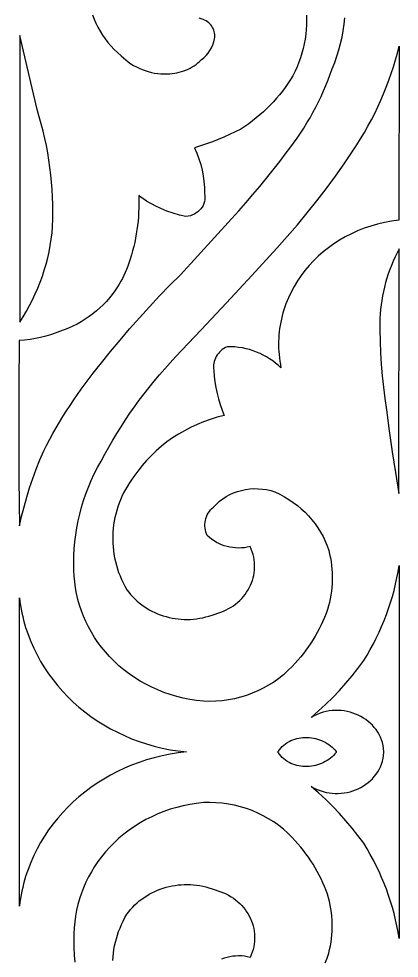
# Model space of a CAD drawing. Extents: x -75 to 228, y -166 to 132.
# Drawn here: x -75 to -40.8, y -18.5 to 65.8 of the extents above; entities that cross this region are included whole.
import ezdxf

# ---------------------------------------------------------------- set-up
doc = ezdxf.new("R2010")
doc.units = 0
doc.header["$MEASUREMENT"] = 0
doc.layers.add('LAYER_2', color=18, linetype='CONTINUOUS')

msp = doc.modelspace()

# ---------------------------------------------------------------- linework, layer by layer
at = {"layer": 'LAYER_2'}
for points in [[(-49.175, 66.125), (-49.161, 65.693), (-49.166, 65.262), (-49.189, 64.832), (-49.229, 64.403), (-49.288, 63.977), (-49.365, 63.552), (-49.459, 63.131), (-49.571, 62.713), (-49.7, 62.298), (-49.848, 61.888), (-50.012, 61.483), (-50.194, 61.083), (-50.393, 60.689), (-50.611, 60.334), (-50.839, 59.985), (-51.078, 59.643), (-51.328, 59.307), (-51.587, 58.979), (-51.857, 58.658), (-52.137, 58.345), (-52.426, 58.039), (-52.725, 57.741), (-53.034, 57.451), (-53.351, 57.17), (-53.678, 56.897), (-54.013, 56.632), (-54.357, 56.377), (-54.709, 56.13), (-55.069, 55.893), (-55.565, 55.639), (-56.068, 55.398), (-56.577, 55.17), (-57.093, 54.955), (-57.616, 54.753), (-58.144, 54.565), (-58.679, 54.39), (-59.218, 54.229), (-59.006, 53.739), (-58.822, 53.24), (-58.666, 52.734), (-58.539, 52.222), (-58.442, 51.704), (-58.374, 51.182), (-58.335, 50.656), (-58.326, 50.129), (-58.294, 49.94), (-58.285, 49.753), (-58.297, 49.57), (-58.33, 49.391), (-58.384, 49.218), (-58.455, 49.053), (-58.545, 48.895), (-58.652, 48.747), (-58.774, 48.61), (-58.911, 48.485), (-59.062, 48.373), (-59.226, 48.276), (-59.402, 48.194), (-59.589, 48.13), (-59.785, 48.083), (-59.991, 48.056), (-60.571, 48.184), (-61.14, 48.344), (-61.697, 48.536), (-62.239, 48.759), (-62.765, 49.012), (-63.022, 49.149), (-63.274, 49.294), (-63.521, 49.446), (-63.763, 49.606), (-64.001, 49.772), (-64.233, 49.945), (-64.22, 49.559), (-64.217, 49.174), (-64.223, 48.789), (-64.237, 48.404), (-64.261, 48.02), (-64.294, 47.636), (-64.335, 47.254), (-64.386, 46.872), (-64.446, 46.492), (-64.515, 46.112), (-64.592, 45.734), (-64.679, 45.358), (-64.774, 44.983), (-64.878, 44.61), (-64.991, 44.239), (-65.113, 43.87), (-65.211, 43.589), (-65.318, 43.312), (-65.434, 43.038), (-65.559, 42.769), (-65.693, 42.504), (-65.835, 42.243), (-65.986, 41.987), (-66.146, 41.736), (-66.369, 41.396), (-66.608, 41.067), (-66.862, 40.747), (-67.131, 40.439), (-67.414, 40.142), (-67.71, 39.856), (-68.02, 39.583), (-68.343, 39.322), (-68.678, 39.073), (-69.025, 38.839), (-69.383, 38.618), (-69.753, 38.411), (-70.133, 38.218), (-70.524, 38.041), (-70.924, 37.879), (-71.334, 37.733), (-71.727, 37.577), (-72.143, 37.435), (-72.58, 37.307), (-73.035, 37.195), (-73.504, 37.099), (-73.984, 37.021), (-74.474, 36.961), (-74.968, 36.92), (-74.995, 32.762), (-74.999, 28.604), (-74.979, 24.446), (-74.936, 20.289), (-74.741, 21.153), (-74.523, 22.011), (-74.284, 22.865), (-74.022, 23.713), (-73.738, 24.555), (-73.432, 25.39), (-73.105, 26.219), (-72.756, 27.041), (-72.487, 27.562), (-72.211, 28.079), (-71.927, 28.593), (-71.636, 29.104), (-71.337, 29.61), (-71.031, 30.113), (-70.718, 30.612), (-70.397, 31.107), (-70.07, 31.598), (-69.735, 32.085), (-69.393, 32.568), (-69.044, 33.046), (-68.688, 33.521), (-68.325, 33.991), (-67.956, 34.456), (-67.579, 34.917), (-66.751, 35.951), (-65.906, 36.972), (-65.044, 37.981), (-64.164, 38.978), (-63.268, 39.961), (-62.354, 40.931), (-61.425, 41.888), (-60.478, 42.832), (-55.888, 47.842), (-55.246, 48.561), (-54.612, 49.286), (-53.987, 50.017), (-53.37, 50.754), (-52.762, 51.497), (-52.161, 52.246), (-51.57, 53), (-50.986, 53.76), (-50.651, 54.194), (-50.326, 54.633), (-50.01, 55.078), (-49.705, 55.528), (-49.409, 55.984), (-49.124, 56.446), (-48.849, 56.912), (-48.584, 57.383), (-48.33, 57.859), (-48.086, 58.34), (-47.853, 58.826), (-47.63, 59.316), (-47.418, 59.81), (-47.217, 60.308), (-47.027, 60.81), (-46.848, 61.316), (-46.63, 61.871), (-46.434, 62.431), (-46.26, 62.997), (-46.107, 63.567), (-45.976, 64.14), (-45.868, 64.717), (-45.781, 65.297), (-45.716, 65.879)], [(-68.384, 66.149), (-68.242, 65.77), (-68.081, 65.399), (-67.9, 65.035), (-67.701, 64.68), (-67.483, 64.333), (-67.247, 63.996), (-66.994, 63.67), (-66.723, 63.355), (-66.435, 63.051), (-66.131, 62.759), (-65.81, 62.48), (-65.606, 62.282), (-65.392, 62.097), (-65.168, 61.923), (-64.934, 61.761), (-64.693, 61.611), (-64.443, 61.474), (-64.186, 61.35), (-63.923, 61.239), (-63.653, 61.14), (-63.378, 61.056), (-63.097, 60.985), (-62.813, 60.928), (-62.525, 60.885), (-62.233, 60.857), (-61.939, 60.843), (-61.643, 60.845), (-61.428, 60.855), (-61.214, 60.876), (-61.002, 60.906), (-60.793, 60.945), (-60.587, 60.994), (-60.384, 61.052), (-60.185, 61.12), (-59.99, 61.196), (-59.799, 61.281), (-59.612, 61.374), (-59.431, 61.476), (-59.255, 61.587), (-59.085, 61.706), (-58.921, 61.832), (-58.764, 61.967), (-58.613, 62.109), (-58.39, 62.297), (-58.186, 62.501), (-58.003, 62.719), (-57.842, 62.951), (-57.703, 63.195), (-57.587, 63.449), (-57.496, 63.713), (-57.429, 63.984), (-57.406, 64.121), (-57.396, 64.257), (-57.399, 64.393), (-57.415, 64.526), (-57.443, 64.656), (-57.483, 64.783), (-57.534, 64.907), (-57.596, 65.025), (-57.669, 65.139), (-57.753, 65.246), (-57.846, 65.347), (-57.949, 65.44), (-58.061, 65.526), (-58.181, 65.603), (-58.31, 65.67), (-58.447, 65.728), (-58.815, 65.861)], [(-47.486, -18.894), (-47.313, -18.476), (-47.164, -18.048), (-47.086, -17.72), (-47.02, -17.39), (-46.964, -17.06), (-46.92, -16.728), (-46.888, -16.395), (-46.866, -16.062), (-46.856, -15.729), (-46.857, -15.395), (-46.87, -15.062), (-46.894, -14.729), (-46.929, -14.397), (-46.975, -14.065), (-47.033, -13.735), (-47.101, -13.407), (-47.182, -13.08), (-47.273, -12.755), (-47.404, -12.404), (-47.544, -12.058), (-47.694, -11.715), (-47.853, -11.376), (-48.021, -11.041), (-48.198, -10.71), (-48.384, -10.383), (-48.579, -10.061), (-48.783, -9.744), (-48.996, -9.431), (-49.217, -9.124), (-49.447, -8.822), (-49.685, -8.524), (-49.932, -8.233), (-50.186, -7.947), (-50.449, -7.666), (-50.834, -7.28), (-51.239, -6.916), (-51.664, -6.576), (-52.108, -6.26), (-52.569, -5.969), (-53.047, -5.703), (-53.539, -5.462), (-54.044, -5.248), (-54.562, -5.06), (-55.091, -4.899), (-55.63, -4.766), (-56.178, -4.66), (-56.732, -4.583), (-57.293, -4.536), (-57.859, -4.517), (-58.428, -4.529), (-59.037, -4.597), (-59.639, -4.692), (-60.233, -4.812), (-60.82, -4.958), (-61.396, -5.129), (-61.962, -5.325), (-62.517, -5.545), (-63.06, -5.789), (-63.59, -6.056), (-64.105, -6.346), (-64.606, -6.658), (-65.091, -6.993), (-65.559, -7.349), (-66.009, -7.726), (-66.441, -8.124), (-66.854, -8.542), (-67.219, -8.955), (-67.564, -9.38), (-67.888, -9.818), (-68.191, -10.267), (-68.472, -10.726), (-68.731, -11.196), (-68.968, -11.675), (-69.182, -12.163), (-69.374, -12.658), (-69.542, -13.161), (-69.687, -13.671), (-69.809, -14.186), (-69.907, -14.707), (-69.98, -15.232), (-70.03, -15.761), (-70.054, -16.294), (-70.066, -16.93), (-70.055, -17.566), (-70.022, -18.2), (-69.967, -18.832)], [(-66.557, -18.706), (-66.535, -18.375), (-66.5, -18.045), (-66.453, -17.716), (-66.394, -17.389), (-66.322, -17.062), (-66.237, -16.738), (-66.14, -16.415), (-66.031, -16.095), (-65.909, -15.777), (-65.775, -15.463), (-65.628, -15.152), (-65.468, -14.844), (-65.296, -14.54), (-65.131, -14.32), (-64.956, -14.108), (-64.773, -13.905), (-64.581, -13.711), (-64.382, -13.526), (-64.175, -13.35), (-63.96, -13.183), (-63.739, -13.026), (-63.511, -12.879), (-63.278, -12.741), (-63.038, -12.613), (-62.793, -12.495), (-62.544, -12.386), (-62.29, -12.288), (-62.031, -12.2), (-61.769, -12.122), (-61.504, -12.055), (-61.235, -11.998), (-60.964, -11.951), (-60.691, -11.916), (-60.416, -11.891), (-60.14, -11.877), (-59.862, -11.874), (-59.584, -11.882), (-59.305, -11.901), (-59.027, -11.932), (-58.749, -11.974), (-58.472, -12.028), (-58.196, -12.093), (-57.922, -12.17), (-57.65, -12.259), (-57.38, -12.36), (-57.118, -12.433), (-56.864, -12.518), (-56.619, -12.615), (-56.382, -12.723), (-56.154, -12.841), (-55.936, -12.97), (-55.726, -13.109), (-55.526, -13.257), (-55.336, -13.414), (-55.156, -13.579), (-54.986, -13.753), (-54.827, -13.933), (-54.678, -14.121), (-54.541, -14.316), (-54.415, -14.516), (-54.3, -14.723), (-54.197, -14.934), (-54.106, -15.15), (-54.027, -15.371), (-53.961, -15.595), (-53.907, -15.822), (-53.866, -16.053), (-53.839, -16.286), (-53.825, -16.52), (-53.824, -16.757), (-53.838, -16.994), (-53.865, -17.232), (-53.907, -17.47), (-53.964, -17.707), (-54.035, -17.944), (-54.122, -18.179), (-54.224, -18.413), (-54.484, -18.354), (-54.746, -18.313), (-55.008, -18.288), (-55.27, -18.28), (-55.531, -18.289), (-55.79, -18.313), (-56.046, -18.354), (-56.298, -18.41), (-56.545, -18.482), (-56.787, -18.569)]]:
    msp.add_lwpolyline(points, dxfattribs=at)
for points in [[(-73.349, 57.641), (-74.116, 60.964), (-74.903, 64.283), (-74.917, 38.569), (-74.604, 39.061), (-74.308, 39.561), (-74.029, 40.068), (-73.766, 40.582), (-73.52, 41.103), (-73.29, 41.629), (-73.078, 42.161), (-72.883, 42.699), (-72.706, 43.242), (-72.546, 43.789), (-72.403, 44.341), (-72.278, 44.897), (-72.171, 45.457), (-72.082, 46.019), (-72.011, 46.585), (-71.958, 47.153), (-71.937, 47.817), (-71.931, 48.481), (-71.939, 49.144), (-71.962, 49.807), (-71.999, 50.469), (-72.051, 51.13), (-72.116, 51.79), (-72.196, 52.448), (-72.291, 53.105), (-72.399, 53.76), (-72.522, 54.413), (-72.659, 55.064), (-72.81, 55.712), (-72.976, 56.358), (-73.155, 57.001)], [(-40.872, 47.719), (-41.526, 47.634), (-42.166, 47.518), (-42.792, 47.373), (-43.403, 47.199), (-43.998, 46.997), (-44.577, 46.769), (-45.139, 46.515), (-45.683, 46.236), (-46.209, 45.932), (-46.714, 45.606), (-47.2, 45.258), (-47.665, 44.889), (-48.109, 44.499), (-48.53, 44.09), (-48.928, 43.662), (-49.302, 43.217), (-49.652, 42.755), (-49.977, 42.278), (-50.275, 41.786), (-50.547, 41.28), (-50.791, 40.761), (-50.903, 40.497), (-51.008, 40.23), (-51.105, 39.96), (-51.195, 39.688), (-51.277, 39.413), (-51.352, 39.136), (-51.42, 38.856), (-51.479, 38.574), (-51.531, 38.291), (-51.575, 38.005), (-51.611, 37.717), (-51.639, 37.428), (-51.659, 37.137), (-51.671, 36.844), (-51.674, 36.551), (-51.669, 36.255), (-51.655, 35.959), (-51.633, 35.662), (-51.602, 35.364), (-51.562, 35.065), (-51.513, 34.765), (-51.456, 34.465), (-51.693, 34.691), (-51.943, 34.904), (-52.203, 35.104), (-52.473, 35.29), (-52.753, 35.463), (-53.042, 35.621), (-53.339, 35.766), (-53.643, 35.895), (-53.955, 36.01), (-54.273, 36.109), (-54.596, 36.193), (-54.925, 36.262), (-55.257, 36.315), (-55.594, 36.351), (-55.934, 36.371), (-56.276, 36.375), (-56.434, 36.297), (-56.583, 36.208), (-56.723, 36.11), (-56.852, 36.002), (-56.971, 35.886), (-57.08, 35.763), (-57.177, 35.632), (-57.263, 35.494), (-57.337, 35.351), (-57.399, 35.203), (-57.448, 35.051), (-57.484, 34.895), (-57.506, 34.735), (-57.515, 34.574), (-57.509, 34.41), (-57.489, 34.246), (-57.447, 33.728), (-57.383, 33.213), (-57.298, 32.7), (-57.193, 32.191), (-57.067, 31.686), (-56.92, 31.186), (-56.752, 30.69), (-56.565, 30.201), (-57.19, 30.039), (-57.804, 29.85), (-58.406, 29.635), (-58.993, 29.394), (-59.566, 29.128), (-60.124, 28.837), (-60.666, 28.523), (-61.19, 28.185), (-61.696, 27.825), (-62.183, 27.442), (-62.65, 27.038), (-63.097, 26.614), (-63.521, 26.169), (-63.924, 25.704), (-64.302, 25.221), (-64.656, 24.719), (-64.866, 24.435), (-65.063, 24.147), (-65.248, 23.853), (-65.421, 23.555), (-65.582, 23.253), (-65.731, 22.946), (-65.867, 22.636), (-65.992, 22.323), (-66.105, 22.006), (-66.205, 21.687), (-66.293, 21.365), (-66.369, 21.041), (-66.433, 20.716), (-66.484, 20.388), (-66.523, 20.06), (-66.55, 19.73), (-66.565, 19.4), (-66.567, 19.069), (-66.557, 18.738), (-66.535, 18.408), (-66.5, 18.078), (-66.453, 17.749), (-66.394, 17.421), (-66.322, 17.095), (-66.237, 16.77), (-66.14, 16.448), (-66.031, 16.128), (-65.909, 15.81), (-65.775, 15.496), (-65.628, 15.184), (-65.468, 14.877), (-65.296, 14.573), (-65.131, 14.352), (-64.956, 14.14), (-64.773, 13.937), (-64.581, 13.743), (-64.382, 13.558), (-64.175, 13.383), (-63.96, 13.216), (-63.739, 13.059), (-63.511, 12.912), (-63.278, 12.774), (-63.038, 12.646), (-62.793, 12.527), (-62.544, 12.419), (-62.29, 12.321), (-62.031, 12.233), (-61.769, 12.155), (-61.504, 12.087), (-61.235, 12.03), (-60.964, 11.984), (-60.691, 11.948), (-60.416, 11.924), (-60.14, 11.91), (-59.862, 11.907), (-59.584, 11.915), (-59.305, 11.934), (-59.027, 11.965), (-58.749, 12.007), (-58.472, 12.061), (-58.196, 12.126), (-57.922, 12.203), (-57.65, 12.292), (-57.38, 12.393), (-57.118, 12.466), (-56.864, 12.551), (-56.619, 12.647), (-56.382, 12.755), (-56.154, 12.874), (-55.936, 13.003), (-55.726, 13.141), (-55.526, 13.29), (-55.336, 13.446), (-55.156, 13.612), (-54.986, 13.785), (-54.827, 13.966), (-54.678, 14.154), (-54.541, 14.348), (-54.415, 14.549), (-54.3, 14.755), (-54.197, 14.967), (-54.106, 15.183), (-54.027, 15.403), (-53.961, 15.627), (-53.907, 15.855), (-53.866, 16.085), (-53.839, 16.318), (-53.825, 16.553), (-53.824, 16.789), (-53.838, 17.027), (-53.865, 17.264), (-53.907, 17.502), (-53.964, 17.74), (-54.035, 17.977), (-54.122, 18.212), (-54.224, 18.446), (-54.484, 18.387), (-54.746, 18.345), (-55.008, 18.321), (-55.27, 18.313), (-55.531, 18.321), (-55.79, 18.346), (-56.046, 18.386), (-56.298, 18.443), (-56.545, 18.515), (-56.787, 18.602), (-57.023, 18.704), (-57.251, 18.821), (-57.47, 18.953), (-57.681, 19.099), (-57.881, 19.259), (-58.071, 19.434), (-58.144, 19.599), (-58.203, 19.767), (-58.246, 19.938), (-58.274, 20.109), (-58.288, 20.281), (-58.287, 20.453), (-58.271, 20.624), (-58.242, 20.794), (-58.198, 20.96), (-58.141, 21.123), (-58.07, 21.282), (-57.986, 21.437), (-57.888, 21.585), (-57.777, 21.727), (-57.653, 21.862), (-57.516, 21.988), (-57.257, 22.258), (-56.978, 22.505), (-56.682, 22.728), (-56.371, 22.929), (-56.045, 23.105), (-55.706, 23.257), (-55.357, 23.384), (-54.999, 23.487), (-54.633, 23.563), (-54.261, 23.614), (-53.886, 23.639), (-53.508, 23.636), (-53.129, 23.607), (-52.751, 23.55), (-52.376, 23.465), (-52.005, 23.351), (-51.571, 23.145), (-51.152, 22.919), (-50.748, 22.673), (-50.36, 22.41), (-49.988, 22.129), (-49.633, 21.832), (-49.296, 21.518), (-48.977, 21.189), (-48.678, 20.844), (-48.398, 20.486), (-48.138, 20.115), (-47.899, 19.73), (-47.681, 19.334), (-47.486, 18.927), (-47.313, 18.509), (-47.164, 18.081), (-47.086, 17.753), (-47.02, 17.423), (-46.964, 17.092), (-46.92, 16.76), (-46.888, 16.428), (-46.866, 16.095), (-46.856, 15.761), (-46.857, 15.428), (-46.87, 15.094), (-46.894, 14.761), (-46.929, 14.429), (-46.975, 14.098), (-47.033, 13.768), (-47.101, 13.439), (-47.182, 13.112), (-47.273, 12.787), (-47.404, 12.437), (-47.544, 12.09), (-47.694, 11.747), (-47.853, 11.408), (-48.021, 11.073), (-48.198, 10.742), (-48.384, 10.416), (-48.579, 10.094), (-48.783, 9.777), (-48.996, 9.464), (-49.217, 9.157), (-49.447, 8.854), (-49.685, 8.557), (-49.932, 8.265), (-50.186, 7.979), (-50.449, 7.699), (-50.834, 7.312), (-51.239, 6.949), (-51.664, 6.609), (-52.108, 6.293), (-52.569, 6.002), (-53.047, 5.736), (-53.539, 5.495), (-54.044, 5.28), (-54.562, 5.092), (-55.091, 4.932), (-55.63, 4.798), (-56.178, 4.693), (-56.732, 4.616), (-57.293, 4.568), (-57.859, 4.55), (-58.428, 4.562), (-59.037, 4.63), (-59.639, 4.724), (-60.233, 4.845), (-60.82, 4.991), (-61.396, 5.162), (-61.962, 5.358), (-62.517, 5.578), (-63.06, 5.821), (-63.59, 6.088), (-64.105, 6.378), (-64.606, 6.691), (-65.091, 7.025), (-65.559, 7.381), (-66.009, 7.758), (-66.441, 8.156), (-66.854, 8.574), (-67.219, 8.987), (-67.564, 9.413), (-67.888, 9.85), (-68.191, 10.299), (-68.472, 10.759), (-68.731, 11.229), (-68.968, 11.708), (-69.182, 12.195), (-69.374, 12.691), (-69.542, 13.194), (-69.687, 13.703), (-69.809, 14.219), (-69.907, 14.739), (-69.98, 15.265), (-70.03, 15.794), (-70.054, 16.326), (-70.066, 16.963), (-70.055, 17.599), (-70.022, 18.233), (-69.967, 18.865), (-69.89, 19.494), (-69.79, 20.12), (-69.669, 20.743), (-69.526, 21.361), (-69.361, 21.975), (-69.175, 22.584), (-68.967, 23.187), (-68.738, 23.784), (-68.488, 24.375), (-68.217, 24.958), (-67.925, 25.534), (-67.613, 26.103), (-67.274, 26.733), (-66.925, 27.359), (-66.564, 27.978), (-66.193, 28.592), (-65.811, 29.2), (-65.418, 29.803), (-65.015, 30.399), (-64.601, 30.988), (-64.176, 31.572), (-63.742, 32.149), (-63.297, 32.719), (-62.841, 33.283), (-62.376, 33.84), (-61.9, 34.39), (-61.415, 34.932), (-60.919, 35.468), (-58.626, 37.891), (-56.348, 40.325), (-54.083, 42.771), (-51.833, 45.228), (-50.895, 46.258), (-49.982, 47.306), (-49.092, 48.371), (-48.226, 49.453), (-47.385, 50.55), (-46.568, 51.664), (-45.777, 52.793), (-45.011, 53.937), (-44.651, 54.484), (-44.303, 55.037), (-43.969, 55.596), (-43.648, 56.162), (-43.34, 56.733), (-43.045, 57.31), (-42.763, 57.892), (-42.495, 58.48), (-42.24, 59.072), (-41.999, 59.67), (-41.771, 60.272), (-41.557, 60.878), (-41.357, 61.489), (-41.171, 62.104), (-40.999, 62.723), (-40.84, 63.346)], [(-40.877, 23.204), (-40.849, 45.167), (-41.039, 44.8), (-41.218, 44.428), (-41.387, 44.052), (-41.544, 43.673), (-41.691, 43.29), (-41.827, 42.904), (-41.952, 42.516), (-42.065, 42.124), (-42.168, 41.73), (-42.26, 41.333), (-42.34, 40.935), (-42.41, 40.534), (-42.467, 40.131), (-42.514, 39.727), (-42.549, 39.322), (-42.573, 38.915), (-42.576, 37.885), (-42.558, 36.856), (-42.517, 35.827), (-42.454, 34.799), (-42.369, 33.773), (-42.262, 32.748), (-42.132, 31.726), (-41.981, 30.705), (-41.736, 28.826), (-41.47, 26.95), (-41.184, 25.076)], [(-42.213, 0.016), (-42.213, 0.049), (-42.239, 0.326), (-42.285, 0.594), (-42.349, 0.855), (-42.431, 1.106), (-42.53, 1.349), (-42.645, 1.582), (-42.775, 1.805), (-42.921, 2.019), (-43.08, 2.221), (-43.252, 2.413), (-43.436, 2.593), (-43.632, 2.762), (-43.839, 2.919), (-44.055, 3.063), (-44.281, 3.195), (-44.515, 3.313), (-44.756, 3.418), (-45.004, 3.509), (-45.258, 3.586), (-45.517, 3.648), (-45.78, 3.695), (-46.047, 3.727), (-46.317, 3.743), (-46.588, 3.743), (-46.861, 3.726), (-47.134, 3.692), (-47.407, 3.641), (-47.678, 3.573), (-47.947, 3.487), (-48.214, 3.382), (-48.477, 3.258), (-48.735, 3.115), (-48.076, 3.694), (-47.436, 4.29), (-46.816, 4.904), (-46.217, 5.534), (-45.638, 6.18), (-45.08, 6.842), (-44.544, 7.519), (-44.03, 8.211), (-43.728, 8.708), (-43.44, 9.211), (-43.165, 9.719), (-42.903, 10.233), (-42.655, 10.753), (-42.42, 11.277), (-42.2, 11.806), (-41.993, 12.34), (-41.799, 12.878), (-41.62, 13.421), (-41.455, 13.967), (-41.304, 14.517), (-41.167, 15.071), (-41.045, 15.627), (-40.937, 16.187), (-40.843, 16.75), (-40.84, 0.049), (-40.84, 0.016), (-40.84, -0.017), (-40.843, -16.717), (-40.937, -16.155), (-41.045, -15.595), (-41.167, -15.038), (-41.304, -14.484), (-41.455, -13.934), (-41.62, -13.388), (-41.799, -12.846), (-41.993, -12.307), (-42.2, -11.774), (-42.42, -11.244), (-42.655, -10.72), (-42.903, -10.201), (-43.165, -9.687), (-43.44, -9.178), (-43.728, -8.675), (-44.03, -8.179), (-44.544, -7.486), (-45.08, -6.809), (-45.638, -6.147), (-46.217, -5.501), (-46.816, -4.871), (-47.436, -4.258), (-48.076, -3.661), (-48.735, -3.083), (-48.477, -3.225), (-48.214, -3.349), (-47.947, -3.454), (-47.678, -3.54), (-47.407, -3.609), (-47.134, -3.66), (-46.861, -3.693), (-46.588, -3.71), (-46.317, -3.71), (-46.047, -3.694), (-45.78, -3.663), (-45.517, -3.615), (-45.258, -3.553), (-45.004, -3.477), (-44.756, -3.386), (-44.515, -3.281), (-44.281, -3.162), (-44.055, -3.031), (-43.839, -2.886), (-43.632, -2.73), (-43.436, -2.561), (-43.252, -2.38), (-43.08, -2.189), (-42.921, -1.986), (-42.775, -1.773), (-42.645, -1.549), (-42.53, -1.316), (-42.431, -1.074), (-42.349, -0.822), (-42.285, -0.562), (-42.239, -0.293), (-42.213, -0.017)], [(-74.935, 0.016), (-74.935, 13.845), (-74.893, 13.505), (-74.842, 13.166), (-74.784, 12.831), (-74.718, 12.498), (-74.645, 12.167), (-74.564, 11.839), (-74.476, 11.514), (-74.38, 11.191), (-74.277, 10.871), (-74.167, 10.555), (-73.925, 9.93), (-73.656, 9.319), (-73.36, 8.721), (-73.037, 8.136), (-72.689, 7.567), (-72.316, 7.013), (-71.919, 6.474), (-71.498, 5.952), (-71.054, 5.448), (-70.588, 4.961), (-70.101, 4.492), (-69.593, 4.043), (-69.065, 3.613), (-68.517, 3.203), (-67.951, 2.815), (-67.367, 2.448), (-66.765, 2.103), (-66.147, 1.781), (-65.513, 1.483), (-64.863, 1.209), (-64.2, 0.959), (-63.522, 0.735), (-62.831, 0.537), (-62.127, 0.365), (-61.412, 0.221), (-60.686, 0.104), (-59.949, 0.016), (-60.686, -0.072), (-61.412, -0.188), (-62.127, -0.332), (-62.831, -0.504), (-63.522, -0.702), (-64.2, -0.926), (-64.863, -1.176), (-65.513, -1.45), (-66.147, -1.749), (-66.765, -2.071), (-67.367, -2.415), (-67.951, -2.782), (-68.517, -3.171), (-69.065, -3.58), (-69.593, -4.01), (-70.101, -4.46), (-70.588, -4.928), (-71.054, -5.415), (-71.498, -5.92), (-71.919, -6.442), (-72.316, -6.98), (-72.689, -7.534), (-73.037, -8.104), (-73.36, -8.688), (-73.656, -9.286), (-73.925, -9.898), (-74.167, -10.522), (-74.277, -10.839), (-74.38, -11.158), (-74.476, -11.481), (-74.564, -11.806), (-74.645, -12.134), (-74.718, -12.465), (-74.784, -12.798), (-74.842, -13.134), (-74.893, -13.472), (-74.935, -13.812)], [(-51.712, 0.016), (-51.718, 0.029), (-51.712, 0.041), (-51.718, 0.052), (-51.602, 0.217), (-51.476, 0.37), (-51.342, 0.511), (-51.201, 0.64), (-51.051, 0.758), (-50.895, 0.864), (-50.734, 0.959), (-50.566, 1.042), (-50.394, 1.115), (-50.217, 1.176), (-50.037, 1.227), (-49.854, 1.267), (-49.668, 1.296), (-49.481, 1.316), (-49.292, 1.325), (-49.103, 1.324), (-48.914, 1.313), (-48.725, 1.292), (-48.538, 1.261), (-48.353, 1.221), (-48.17, 1.172), (-47.99, 1.114), (-47.814, 1.046), (-47.643, 0.969), (-47.476, 0.884), (-47.314, 0.79), (-47.159, 0.687), (-47.011, 0.577), (-46.87, 0.457), (-46.737, 0.33), (-46.613, 0.195), (-46.498, 0.052), (-46.505, 0.041), (-46.498, 0.029), (-46.505, 0.016), (-46.498, 0.003), (-46.505, -0.008), (-46.498, -0.019), (-46.613, -0.162), (-46.737, -0.298), (-46.87, -0.425), (-47.011, -0.544), (-47.159, -0.655), (-47.314, -0.757), (-47.476, -0.851), (-47.643, -0.937), (-47.814, -1.013), (-47.99, -1.081), (-48.17, -1.139), (-48.353, -1.189), (-48.538, -1.229), (-48.725, -1.259), (-48.914, -1.28), (-49.103, -1.291), (-49.292, -1.292), (-49.481, -1.283), (-49.668, -1.264), (-49.854, -1.234), (-50.037, -1.194), (-50.217, -1.143), (-50.394, -1.082), (-50.566, -1.009), (-50.734, -0.926), (-50.895, -0.831), (-51.051, -0.725), (-51.201, -0.608), (-51.342, -0.478), (-51.476, -0.337), (-51.602, -0.184), (-51.718, -0.019), (-51.712, -0.008), (-51.718, 0.003)]]:
    msp.add_lwpolyline(points, close=True, dxfattribs=at)

doc.saveas('drawing.dxf')
